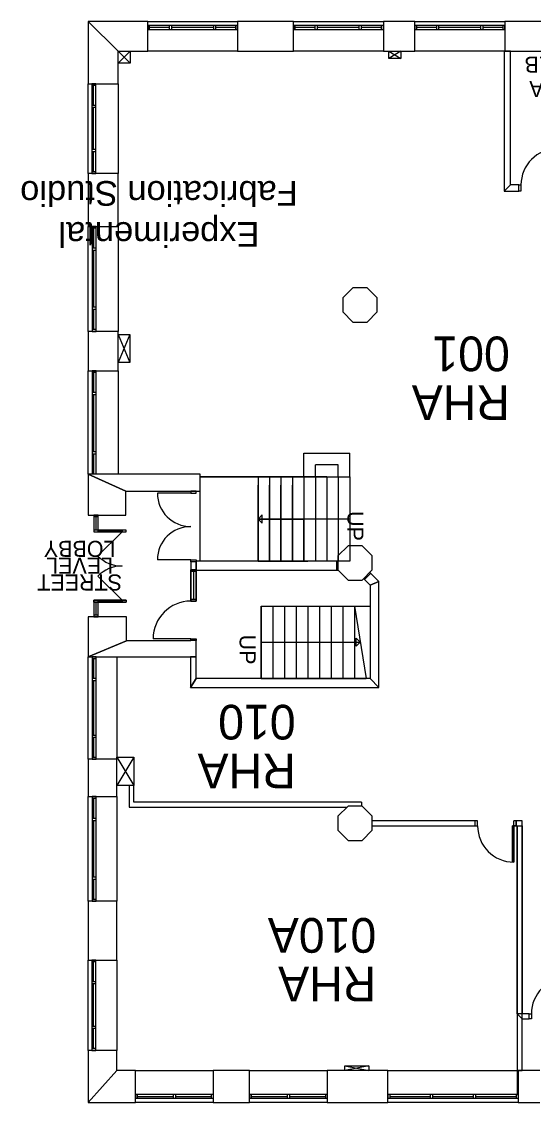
# Model space of a CAD drawing. Header units: inches. Extents: x -41965 to -36325, y -1598 to 214.
# Drawn here: x -41965 to -41459, y -959 to 111 of the extents above; entities that cross this region are included whole.
import ezdxf

# ---------------------------------------------------------------- set-up
doc = ezdxf.new("R2010")
doc.units = ezdxf.units.IN
doc.header["$LTSCALE"] = 86.4
doc.header["$MEASUREMENT"] = 0
for name, color, linetype, lineweight in [('01_Room Tags', 7, 'Continuous', 15), ('BUILDING STRUCTURE', 7, 'Continuous', 18), ('LABELS', 7, 'Continuous', 18)]:
    doc.layers.add(name, color=color, linetype=linetype, lineweight=lineweight)
doc.styles.add('Arial', font='arial.ttf')
doc.styles.add('PDF Arial', font='arial.ttf')

msp = doc.modelspace()

# ---------------------------------------------------------------- linework, layer by layer
at = {"layer": 'BUILDING STRUCTURE', "color": 7, "linetype": 'Continuous', "lineweight": 5}
for p, q in [((-41840.6, 111.3), (-41899.5, 111.3)), ((-41899.5, 111.3), (-41899.5, 49.8)), ((-41899.5, 111.3), (-41899.5, 49.8)), ((-41869.9, 82), (-41899.5, 111.3)), ((-41840.6, 111.3), (-41899.5, 111.3)), ((-41899.5, 111.3), (-41869.9, 82)), ((-41840.6, 82), (-41840.6, 111.3)), ((-41840.6, 111.3), (-41751.6, 111.3)), ((-41840.6, 82), (-41840.6, 111.3)), ((-41751.6, 107.5), (-41840.6, 107.5)), ((-41840.6, 107.5), (-41840.6, 103.5)), ((-41838.8, 103.5), (-41838.8, 107.5)), ((-41819.1, 103.5), (-41819.1, 107.5)), ((-41816.8, 103.5), (-41816.8, 107.5)), ((-41775.3, 103.5), (-41775.3, 107.5)), ((-41773.1, 103.5), (-41773.1, 107.5)), ((-41753.3, 103.5), (-41753.3, 107.5)), ((-41696.4, 111.3), (-41751.6, 111.3)), ((-41751.6, 111.3), (-41751.6, 82)), ((-41696.4, 111.3), (-41751.6, 111.3)), ((-41751.6, 111.3), (-41751.6, 82)), ((-41751.6, 103.5), (-41751.6, 107.5)), ((-41696.4, 82), (-41696.4, 111.3)), ((-41696.4, 111.3), (-41607.4, 111.3)), ((-41696.4, 82), (-41696.4, 111.3)), ((-41607.4, 107.5), (-41696.4, 107.5)), ((-41696.4, 107.5), (-41696.4, 103.5)), ((-41694.7, 103.5), (-41694.7, 107.5)), ((-41674.9, 103.5), (-41674.9, 107.5)), ((-41672.7, 103.5), (-41672.7, 107.5)), ((-41631.2, 103.5), (-41631.2, 107.5)), ((-41628.9, 103.5), (-41628.9, 107.5)), ((-41609.2, 103.5), (-41609.2, 107.5)), ((-41576.1, 111.3), (-41607.4, 111.3)), ((-41607.4, 111.3), (-41607.4, 82)), ((-41576.1, 111.3), (-41607.4, 111.3)), ((-41607.4, 111.3), (-41607.4, 82)), ((-41607.4, 103.5), (-41607.4, 107.5)), ((-41576.1, 82), (-41576.1, 111.3)), ((-41576.1, 111.3), (-41487.1, 111.3)), ((-41576.1, 82), (-41576.1, 111.3)), ((-41487.1, 107.5), (-41576.1, 107.5)), ((-41576.1, 107.5), (-41576.1, 103.5)), ((-41574.4, 103.5), (-41574.4, 107.5)), ((-41554.6, 103.5), (-41554.6, 107.5)), ((-41552.4, 103.5), (-41552.4, 107.5)), ((-41510.9, 103.5), (-41510.9, 107.5)), ((-41508.6, 103.5), (-41508.6, 107.5)), ((-41488.9, 103.5), (-41488.9, 107.5)), ((-41449.8, 111.3), (-41487.1, 111.3)), ((-41487.1, 111.3), (-41487.1, 82)), ((-41449.8, 111.3), (-41487.1, 111.3)), ((-41487.1, 111.3), (-41487.1, 82)), ((-41487.1, 103.5), (-41487.1, 107.5)), ((-41840.6, 103.5), (-41751.6, 103.5)), ((-41838.8, 105.8), (-41819.1, 105.8)), ((-41816.8, 105.8), (-41775.3, 105.8)), ((-41773.1, 105.8), (-41753.3, 105.8)), ((-41696.4, 103.5), (-41607.4, 103.5)), ((-41694.7, 105.8), (-41674.9, 105.8)), ((-41672.7, 105.8), (-41631.2, 105.8)), ((-41628.9, 105.8), (-41609.2, 105.8)), ((-41576.1, 103.5), (-41487.1, 103.5)), ((-41574.4, 105.8), (-41554.6, 105.8)), ((-41552.4, 105.8), (-41510.9, 105.8)), ((-41508.6, 105.8), (-41488.9, 105.8)), ((-41869.9, 82), (-41840.6, 82)), ((-41869.9, 49.8), (-41869.9, 82)), ((-41869.9, 82), (-41857.9, 82)), ((-41869.9, 70), (-41869.9, 82)), ((-41869.9, 82), (-41857.9, 70)), ((-41857.9, 82), (-41869.9, 70)), ((-41869.9, 82), (-41857.9, 82)), ((-41869.9, 70), (-41869.9, 82)), ((-41869.9, 82), (-41857.9, 82)), ((-41869.9, 70), (-41869.9, 82)), ((-41869.9, 49.8), (-41869.9, 82)), ((-41869.9, 82), (-41840.6, 82)), ((-41857.9, 82), (-41857.9, 70)), ((-41857.9, 82), (-41857.9, 70)), ((-41857.9, 82), (-41857.9, 70)), ((-41751.6, 82), (-41840.6, 82)), ((-41751.6, 82), (-41696.4, 82)), ((-41751.6, 82), (-41696.4, 82)), ((-41607.4, 82), (-41696.4, 82)), ((-41607.4, 82), (-41576.1, 82)), ((-41607.4, 82), (-41576.1, 82)), ((-41601.9, 82), (-41590, 82)), ((-41601.9, 74.8), (-41601.9, 82)), ((-41601.9, 82), (-41590, 74.8)), ((-41590, 82), (-41601.9, 74.8)), ((-41601.9, 82), (-41590, 82)), ((-41601.9, 74.8), (-41601.9, 82)), ((-41601.9, 82), (-41590, 82)), ((-41601.9, 74.8), (-41601.9, 82)), ((-41590, 82), (-41590, 74.8)), ((-41590, 82), (-41590, 74.8)), ((-41590, 82), (-41590, 74.8)), ((-41487.1, 82), (-41576.1, 82)), ((-41487.8, 82), (-41487.8, -56.7)), ((-41481.6, 82), (-41487.8, 82)), ((-41487.8, 82), (-41487.8, -56.7)), ((-41481.6, 82), (-41487.8, 82)), ((-41487.1, 82), (-41449.8, 82)), ((-41487.1, 82), (-41449.8, 82)), ((-41481.6, -50.5), (-41481.6, 82)), ((-41481.6, -50.5), (-41481.6, 82)), ((-41857.9, 70), (-41869.9, 70)), ((-41857.9, 70), (-41869.9, 70)), ((-41857.9, 70), (-41869.9, 70)), ((-41590, 74.8), (-41601.9, 74.8)), ((-41590, 74.8), (-41601.9, 74.8)), ((-41590, 74.8), (-41601.9, 74.8)), ((-41899.5, 49.8), (-41869.9, 49.8)), ((-41899.5, -39.2), (-41899.5, 49.8)), ((-41899.5, 49.8), (-41869.9, 49.8)), ((-41892, 49.8), (-41896, 49.8)), ((-41896, 49.8), (-41896, -39.2)), ((-41892, 48.1), (-41896, 48.1)), ((-41894.3, 28.3), (-41894.3, 48.1)), ((-41892, -39.2), (-41892, 49.8)), ((-41869.9, 49.8), (-41869.9, -39.2)), ((-41892, 28.3), (-41896, 28.3)), ((-41892, 26.1), (-41896, 26.1)), ((-41894.3, -15.4), (-41894.3, 26.1)), ((-41892, -15.4), (-41896, -15.4)), ((-41892, -17.7), (-41896, -17.7)), ((-41894.3, -37.4), (-41894.3, -17.7)), ((-41899.5, -39.2), (-41899.5, -91.6)), ((-41869.9, -39.2), (-41899.5, -39.2)), ((-41899.5, -39.2), (-41899.5, -91.6)), ((-41869.9, -39.2), (-41899.5, -39.2)), ((-41892, -37.4), (-41896, -37.4)), ((-41896, -39.2), (-41892, -39.2)), ((-41869.9, -91.6), (-41869.9, -39.2)), ((-41869.9, -91.6), (-41869.9, -39.2)), ((-41481.6, -50.5), (-41487.8, -56.7)), ((-41487.8, -56.7), (-41481.6, -50.5)), ((-41473.2, -50.5), (-41481.6, -50.5)), ((-41473.2, -50.5), (-41481.6, -50.5)), ((-41473.2, -50.5), (-41471.2, -50.5)), ((-41473.2, -56.7), (-41473.2, -50.5)), ((-41473.2, -56.7), (-41473.2, -50.5)), ((-41471.2, -50.5), (-41471.2, -56.7)), ((-41487.8, -56.7), (-41473.2, -56.7)), ((-41487.8, -56.7), (-41473.2, -56.7)), ((-41471.2, -56.7), (-41473.2, -56.7)), ((-41899.5, -91.6), (-41869.9, -91.6)), ((-41899.5, -195.5), (-41899.5, -91.6)), ((-41899.5, -91.6), (-41869.9, -91.6)), ((-41891.7, -91.6), (-41895.7, -91.6)), ((-41895.7, -91.6), (-41895.7, -195.5)), ((-41891.7, -93.3), (-41895.7, -93.3)), ((-41894, -113.1), (-41894, -93.3)), ((-41891.7, -195.5), (-41891.7, -91.6)), ((-41869.9, -91.6), (-41869.9, -195.5)), ((-41891.7, -113.1), (-41895.7, -113.1)), ((-41891.7, -115.3), (-41895.7, -115.3)), ((-41894, -171.7), (-41894, -115.3)), ((-41637.6, -152.3), (-41647.6, -162.2)), ((-41623.5, -152.3), (-41637.6, -152.3)), ((-41613.6, -162.2), (-41623.5, -152.3)), ((-41647.6, -162.2), (-41647.6, -176.3)), ((-41613.6, -176.3), (-41613.6, -162.2)), ((-41891.7, -171.7), (-41895.7, -171.7)), ((-41891.7, -174), (-41895.7, -174)), ((-41894, -193.7), (-41894, -174)), ((-41647.6, -176.3), (-41637.6, -186.3)), ((-41623.5, -186.3), (-41613.6, -176.3)), ((-41637.6, -186.3), (-41623.5, -186.3)), ((-41899.5, -195.5), (-41899.5, -234.6)), ((-41869.9, -195.5), (-41899.5, -195.5)), ((-41899.5, -195.5), (-41899.5, -234.6)), ((-41869.9, -195.5), (-41899.5, -195.5)), ((-41891.7, -193.7), (-41895.7, -193.7)), ((-41895.7, -195.5), (-41891.7, -195.5)), ((-41869.9, -234.6), (-41869.9, -195.5)), ((-41869.9, -234.6), (-41869.9, -195.5)), ((-41869.9, -198.7), (-41858.3, -198.7)), ((-41869.9, -226.5), (-41869.9, -198.7)), ((-41869.9, -198.7), (-41858.3, -226.5)), ((-41858.3, -198.7), (-41869.9, -226.5)), ((-41869.9, -198.7), (-41858.3, -198.7)), ((-41869.9, -226.5), (-41869.9, -198.7)), ((-41869.9, -198.7), (-41858.3, -198.7)), ((-41869.9, -226.5), (-41869.9, -198.7)), ((-41858.3, -198.7), (-41858.3, -226.5)), ((-41858.3, -198.7), (-41858.3, -226.5)), ((-41858.3, -198.7), (-41858.3, -226.5)), ((-41899.5, -234.6), (-41869.9, -234.6)), ((-41899.5, -336.9), (-41899.5, -234.6)), ((-41899.5, -234.6), (-41869.9, -234.6)), ((-41891.7, -234.6), (-41895.7, -234.6)), ((-41895.7, -234.6), (-41895.7, -336.9)), ((-41891.7, -336.9), (-41891.7, -234.6)), ((-41858.3, -226.5), (-41869.9, -226.5)), ((-41858.3, -226.5), (-41869.9, -226.5)), ((-41858.3, -226.5), (-41869.9, -226.5)), ((-41869.9, -234.6), (-41869.9, -336.9)), ((-41891.7, -236.4), (-41895.7, -236.4)), ((-41894, -256.1), (-41894, -236.4)), ((-41891.7, -256.1), (-41895.7, -256.1)), ((-41891.7, -258.4), (-41895.7, -258.4)), ((-41894, -314.8), (-41894, -258.4)), ((-41891.7, -314.8), (-41895.7, -314.8)), ((-41891.7, -317), (-41895.7, -317)), ((-41894, -336.9), (-41894, -317)), ((-41686, -339.5), (-41686, -316.1)), ((-41686, -316.1), (-41640.7, -316.1)), ((-41640.7, -339.5), (-41640.7, -316.1)), ((-41652, -327.8), (-41674.7, -327.8)), ((-41674.7, -339.5), (-41674.7, -327.8)), ((-41652, -339.5), (-41652, -327.8)), ((-41788.8, -336.9), (-41899.5, -336.9)), ((-41899.5, -336.9), (-41899.5, -377.5)), ((-41862.2, -353.8), (-41899.5, -336.9)), ((-41899.5, -336.9), (-41899.5, -377.5)), ((-41788.8, -336.9), (-41899.5, -336.9)), ((-41899.5, -336.9), (-41862.2, -353.8)), ((-41891.7, -336.9), (-41895.7, -336.9)), ((-41788.8, -353.8), (-41788.8, -336.9)), ((-41788.8, -353.8), (-41788.8, -336.9)), ((-41731.4, -339.5), (-41788.8, -339.5)), ((-41788.8, -423.3), (-41788.8, -339.5)), ((-41788.8, -339.5), (-41640.7, -339.5)), ((-41663.4, -339.5), (-41731.4, -339.5)), ((-41731.4, -339.5), (-41731.4, -423.3)), ((-41720, -339.5), (-41720, -423.3)), ((-41708.7, -339.5), (-41708.7, -423.3)), ((-41697.4, -339.5), (-41697.4, -423.3)), ((-41686, -339.5), (-41686, -423.3)), ((-41674.7, -339.5), (-41674.7, -423.3)), ((-41663.4, -339.5), (-41663.4, -423.3)), ((-41652, -339.5), (-41652, -423.3)), ((-41640.7, -339.5), (-41640.7, -423.3)), ((-41640.7, -339.5), (-41640.7, -423.3)), ((-41731.4, -423.3), (-41731.4, -348)), ((-41720, -423.3), (-41720, -348)), ((-41708.7, -423.3), (-41708.7, -348)), ((-41697.4, -423.3), (-41697.4, -348)), ((-41862.2, -353.8), (-41798, -353.8)), ((-41862.2, -377.5), (-41862.2, -353.8)), ((-41862.2, -377.5), (-41862.2, -353.8)), ((-41862.2, -353.8), (-41788.8, -353.8)), ((-41798, -355.8), (-41831, -355.8)), ((-41798, -353.8), (-41798, -355.8)), ((-41792.5, -353.8), (-41798, -353.8)), ((-41798, -355.8), (-41792.5, -355.8)), ((-41792.5, -355.8), (-41792.5, -353.8)), ((-41792.5, -353.8), (-41788.8, -353.8)), ((-41899.5, -377.5), (-41862.2, -377.5)), ((-41899.5, -377.5), (-41862.2, -377.5)), ((-41889.8, -377.5), (-41893.8, -377.5)), ((-41893.8, -377.5), (-41893.8, -394)), ((-41889.8, -377.5), (-41893.8, -377.5)), ((-41893.8, -377.5), (-41893.8, -394)), ((-41889.8, -379.3), (-41893.8, -379.3)), ((-41891.8, -392.3), (-41891.8, -379.3)), ((-41889.8, -394), (-41889.8, -377.5)), ((-41889.8, -394), (-41889.8, -377.5)), ((-41727.4, -377.4), (-41731.4, -381.4)), ((-41727.4, -377.4), (-41731.4, -381.4)), ((-41731.4, -381.4), (-41686, -381.4)), ((-41640.7, -381.4), (-41731.4, -381.4)), ((-41731.4, -381.4), (-41727.4, -385.4)), ((-41731.4, -381.4), (-41727.4, -385.4)), ((-41727.4, -385.4), (-41727.4, -377.4)), ((-41727.4, -385.4), (-41727.4, -377.4)), ((-41686, -423.3), (-41686, -381.4)), ((-41862, -392.3), (-41893.8, -392.3)), ((-41862, -392.3), (-41893.8, -392.3)), ((-41893.8, -392.3), (-41893.8, -394)), ((-41889.8, -392.3), (-41893.8, -392.3)), ((-41893.8, -394), (-41862, -394)), ((-41893.8, -394), (-41862, -394)), ((-41893.8, -394), (-41889.8, -394)), ((-41866, -394), (-41890, -418)), ((-41889.8, -392.3), (-41889.8, -394)), ((-41866, -393.1), (-41889.8, -393.1)), ((-41866, -392.3), (-41866, -394)), ((-41862, -392.3), (-41866, -392.3)), ((-41866, -392.3), (-41866, -394)), ((-41866, -394), (-41862, -394)), ((-41862, -394), (-41862, -392.3)), ((-41862, -394), (-41862, -392.3)), ((-41642.3, -407.8), (-41652.3, -417.7)), ((-41628.2, -407.8), (-41642.3, -407.8)), ((-41618.3, -417.7), (-41628.2, -407.8)), ((-41798, -421.9), (-41831, -421.9)), ((-41798, -423.9), (-41798, -421.9)), ((-41798, -421.9), (-41792.5, -421.9)), ((-41798, -423.9), (-41798, -431.6)), ((-41792.5, -423.9), (-41798, -423.9)), ((-41792.5, -423.9), (-41798, -423.9)), ((-41798, -423.9), (-41798, -431.6)), ((-41792.5, -421.9), (-41792.5, -423.9)), ((-41653.4, -423.3), (-41792.5, -423.3)), ((-41792.5, -423.3), (-41792.5, -432)), ((-41653.5, -423.3), (-41792.5, -423.3)), ((-41792.5, -431.6), (-41792.5, -423.9)), ((-41640.7, -423.3), (-41788.8, -423.3)), ((-41731.4, -423.3), (-41682, -423.3)), ((-41640.7, -423.3), (-41731.4, -423.3)), ((-41653.5, -432), (-41653.5, -423.3)), ((-41652.3, -417.7), (-41652.3, -431.8)), ((-41618.3, -431.8), (-41618.3, -417.7)), ((-41866, -461.9), (-41890, -437.9)), ((-41792.5, -431.6), (-41798, -431.6)), ((-41798, -431.6), (-41798, -462.7)), ((-41798, -462.7), (-41798, -431.6)), ((-41798, -431.6), (-41792.5, -431.6)), ((-41798, -431.6), (-41792.5, -431.6)), ((-41792.5, -433.4), (-41798, -433.4)), ((-41795.2, -433.4), (-41795.2, -461)), ((-41792.5, -462.7), (-41792.5, -431.6)), ((-41792.5, -431.6), (-41792.5, -462.7)), ((-41792.5, -432), (-41652, -432)), ((-41792.5, -432), (-41653.5, -432)), ((-41652.3, -431.8), (-41642.3, -441.8)), ((-41628.2, -441.8), (-41618.3, -431.8)), ((-41619.8, -435.1), (-41626, -441.3)), ((-41611.7, -443.2), (-41620.7, -434.2)), ((-41642.3, -441.8), (-41628.2, -441.8)), ((-41626.9, -440.4), (-41620.4, -446.9)), ((-41620.4, -446.9), (-41611.7, -443.2)), ((-41611.7, -443.2), (-41620.4, -446.9)), ((-41620.4, -446.9), (-41620.4, -539.3)), ((-41620.4, -446.9), (-41620.4, -539.3)), ((-41611.7, -548.4), (-41611.7, -443.2)), ((-41611.7, -548.4), (-41611.7, -443.2)), ((-41862, -461.9), (-41893.8, -461.9)), ((-41893.8, -461.9), (-41862, -461.9)), ((-41893.8, -463.6), (-41893.8, -461.9)), ((-41893.8, -461.9), (-41893.8, -478.4)), ((-41889.8, -461.9), (-41893.8, -461.9)), ((-41893.8, -461.9), (-41893.8, -478.4)), ((-41893.8, -463.6), (-41862, -463.6)), ((-41862, -463.6), (-41893.8, -463.6)), ((-41889.8, -463.6), (-41893.8, -463.6)), ((-41891.8, -476.6), (-41891.8, -463.6)), ((-41889.8, -461.9), (-41889.8, -463.6)), ((-41889.8, -478.4), (-41889.8, -461.9)), ((-41889.8, -478.4), (-41889.8, -461.9)), ((-41889.8, -462.8), (-41866, -462.8)), ((-41866, -461.9), (-41866, -463.6)), ((-41866, -463.6), (-41866, -461.9)), ((-41866, -461.9), (-41862, -461.9)), ((-41862, -463.6), (-41866, -463.6)), ((-41862, -461.9), (-41862, -463.6)), ((-41862, -461.9), (-41862, -463.6)), ((-41792.5, -461), (-41798, -461)), ((-41798, -461), (-41798, -462.7)), ((-41792.5, -461), (-41798, -461)), ((-41792.5, -462.7), (-41798, -462.7)), ((-41798, -462.7), (-41792.5, -462.7)), ((-41792.5, -462.7), (-41792.5, -461)), ((-41728.3, -467.6), (-41728.3, -539.3)), ((-41728.3, -467.6), (-41636, -467.6)), ((-41728.3, -539.3), (-41728.3, -467.6)), ((-41728.3, -467.6), (-41620.4, -467.6)), ((-41716.8, -467.6), (-41716.8, -539.3)), ((-41705.2, -467.6), (-41705.2, -539.3)), ((-41693.7, -467.6), (-41693.7, -539.3)), ((-41682.2, -467.6), (-41682.2, -539.3)), ((-41670.6, -467.6), (-41670.6, -539.3)), ((-41659.1, -467.6), (-41659.1, -539.3)), ((-41647.6, -467.6), (-41647.6, -539.3)), ((-41636, -467.6), (-41636, -539.3)), ((-41636, -467.6), (-41624.5, -539.3)), ((-41620.4, -467.6), (-41620.4, -539.3)), ((-41861.6, -478.4), (-41899.5, -478.4)), ((-41899.5, -478.4), (-41899.5, -518)), ((-41861.6, -478.4), (-41899.5, -478.4)), ((-41899.5, -478.4), (-41899.5, -518)), ((-41889.8, -476.6), (-41893.8, -476.6)), ((-41893.8, -478.4), (-41889.8, -478.4)), ((-41893.8, -478.4), (-41889.8, -478.4)), ((-41861.6, -502.2), (-41861.6, -478.4)), ((-41861.6, -502.2), (-41861.6, -478.4)), ((-41899.5, -518), (-41861.6, -502.2)), ((-41861.6, -502.2), (-41899.5, -518)), ((-41798, -502.2), (-41861.6, -502.2)), ((-41798, -502.2), (-41861.6, -502.2)), ((-41798, -500), (-41835.3, -500)), ((-41798, -501.7), (-41798, -500)), ((-41798, -500), (-41792.5, -500)), ((-41798, -501.7), (-41798, -502.2)), ((-41792.5, -501.7), (-41798, -501.7)), ((-41792.5, -501.7), (-41798, -501.7)), ((-41798, -501.7), (-41798, -502.2)), ((-41792.5, -500), (-41792.5, -501.7)), ((-41792.5, -518), (-41792.5, -501.7)), ((-41792.5, -518), (-41792.5, -501.7)), ((-41634.2, -507.4), (-41634.2, -499.5)), ((-41634.2, -499.5), (-41630.3, -503.5)), ((-41728.3, -503.5), (-41630.3, -503.5)), ((-41630.3, -503.5), (-41634.2, -507.4)), ((-41899.5, -518), (-41798.3, -518)), ((-41899.5, -619.4), (-41899.5, -518)), ((-41899.5, -518), (-41792.5, -518)), ((-41891.7, -518), (-41895.7, -518)), ((-41895.7, -518), (-41895.7, -619.4)), ((-41891.7, -519.8), (-41895.7, -519.8)), ((-41894, -539.5), (-41894, -519.8)), ((-41891.7, -619.4), (-41891.7, -518)), ((-41871.1, -518), (-41871.1, -619.4)), ((-41798.3, -518), (-41798.3, -548.4)), ((-41792.5, -518), (-41798.3, -518)), ((-41798.3, -518), (-41798.3, -548.4)), ((-41792.5, -539.3), (-41792.5, -518)), ((-41792.5, -539.3), (-41792.5, -518)), ((-41891.7, -539.5), (-41895.7, -539.5)), ((-41891.7, -541.8), (-41895.7, -541.8)), ((-41894, -539.5), (-41894, -539.3)), ((-41894, -595.7), (-41894, -541.8)), ((-41798.3, -548.4), (-41792.5, -539.3)), ((-41792.5, -539.3), (-41798.3, -548.4)), ((-41620.4, -539.3), (-41792.5, -539.3)), ((-41620.4, -539.3), (-41792.5, -539.3)), ((-41728.3, -539.3), (-41624.5, -539.3)), ((-41620.4, -539.3), (-41728.3, -539.3)), ((-41611.7, -548.4), (-41620.4, -539.3)), ((-41620.4, -539.3), (-41611.7, -548.4)), ((-41798.3, -548.4), (-41611.7, -548.4)), ((-41798.3, -548.4), (-41611.7, -548.4)), ((-41891.7, -595.7), (-41895.7, -595.7)), ((-41891.7, -597.9), (-41895.7, -597.9)), ((-41894, -617.7), (-41894, -597.9)), ((-41899.5, -619.4), (-41899.5, -656.4)), ((-41871.1, -619.4), (-41899.5, -619.4)), ((-41899.5, -619.4), (-41899.5, -656.4)), ((-41871.1, -619.4), (-41899.5, -619.4)), ((-41891.7, -617.7), (-41895.7, -617.7)), ((-41895.7, -619.4), (-41891.7, -619.4)), ((-41871.1, -617.2), (-41854.2, -617.2)), ((-41871.1, -645.5), (-41871.1, -617.2)), ((-41871.1, -617.2), (-41854.2, -645.5)), ((-41854.2, -617.2), (-41871.1, -645.5)), ((-41871.1, -617.2), (-41854.2, -617.2)), ((-41871.1, -645.5), (-41871.1, -617.2)), ((-41871.1, -617.2), (-41854.2, -617.2)), ((-41871.1, -645.5), (-41871.1, -617.2)), ((-41871.1, -656.4), (-41871.1, -619.4)), ((-41871.1, -656.4), (-41871.1, -619.4)), ((-41854.2, -617.2), (-41854.2, -645.5)), ((-41854.2, -617.2), (-41854.2, -645.5)), ((-41854.2, -617.2), (-41854.2, -645.5)), ((-41854.2, -645.5), (-41871.1, -645.5)), ((-41854.2, -645.5), (-41871.1, -645.5)), ((-41854.2, -645.5), (-41871.1, -645.5)), ((-41858.9, -645.5), (-41858.9, -666.7)), ((-41854.2, -662), (-41854.2, -645.5)), ((-41899.5, -656.4), (-41871.1, -656.4)), ((-41899.5, -759.8), (-41899.5, -656.4)), ((-41899.5, -656.4), (-41871.1, -656.4)), ((-41891.7, -656.4), (-41895.7, -656.4)), ((-41895.7, -656.4), (-41895.7, -759.8)), ((-41891.7, -658.2), (-41895.7, -658.2)), ((-41894, -677.9), (-41894, -658.2)), ((-41891.7, -759.8), (-41891.7, -656.4)), ((-41871.1, -656.4), (-41871.1, -759.8)), ((-41628.9, -662), (-41854.2, -662)), ((-41858.9, -666.7), (-41643.3, -666.7)), ((-41642.3, -665.7), (-41652.3, -675.6)), ((-41628.2, -665.7), (-41642.3, -665.7)), ((-41618.3, -675.6), (-41628.2, -665.7)), ((-41891.7, -677.9), (-41895.7, -677.9)), ((-41891.7, -680.2), (-41895.7, -680.2)), ((-41894, -736.1), (-41894, -680.2)), ((-41652.3, -675.6), (-41652.3, -689.7)), ((-41618.3, -689.7), (-41618.3, -675.6)), ((-41514.1, -680.5), (-41618.3, -680.5)), ((-41516.5, -685.2), (-41516.5, -680.5)), ((-41516.5, -685.2), (-41516.5, -681.2)), ((-41514.1, -685.2), (-41514.1, -680.5)), ((-41470.1, -680.5), (-41478.1, -680.5)), ((-41478.1, -685.2), (-41478.1, -680.5)), ((-41475.8, -685.2), (-41475.8, -680.5)), ((-41475.8, -685.2), (-41475.8, -681.2)), ((-41470.1, -927.7), (-41470.1, -680.5)), ((-41652.3, -689.7), (-41642.3, -699.7)), ((-41628.2, -699.7), (-41618.3, -689.7)), ((-41618.3, -685.2), (-41514.1, -685.2)), ((-41516.5, -685.2), (-41514.1, -685.2)), ((-41479.7, -685.2), (-41479.7, -721.2)), ((-41478.1, -685.2), (-41479.7, -685.2)), ((-41478.1, -685.2), (-41474.8, -685.2)), ((-41475.8, -685.2), (-41478.1, -685.2)), ((-41478.1, -685.2), (-41478.1, -721.2)), ((-41474.8, -685.2), (-41474.8, -927.7)), ((-41642.3, -699.7), (-41628.2, -699.7)), ((-41478.1, -721.2), (-41479.7, -721.2)), ((-41891.7, -736.1), (-41895.7, -736.1)), ((-41891.7, -738.3), (-41895.7, -738.3)), ((-41894, -758.1), (-41894, -738.3)), ((-41899.5, -759.8), (-41899.5, -818.2)), ((-41871.1, -759.8), (-41899.5, -759.8)), ((-41899.5, -759.8), (-41899.5, -818.2)), ((-41871.1, -759.8), (-41899.5, -759.8)), ((-41891.7, -758.1), (-41895.7, -758.1)), ((-41895.7, -759.8), (-41891.7, -759.8)), ((-41871.1, -818.2), (-41871.1, -759.8)), ((-41871.1, -818.2), (-41871.1, -759.8)), ((-41899.5, -818.2), (-41871.1, -818.2)), ((-41899.5, -907.7), (-41899.5, -818.2)), ((-41899.5, -818.2), (-41871.1, -818.2)), ((-41892, -818.2), (-41896, -818.2)), ((-41896, -818.2), (-41896, -907.7)), ((-41892, -819.9), (-41896, -819.9)), ((-41894.3, -839.7), (-41894.3, -819.9)), ((-41892, -907.7), (-41892, -818.2)), ((-41871.1, -818.2), (-41871.1, -907.7)), ((-41892, -839.7), (-41896, -839.7)), ((-41892, -841.9), (-41896, -841.9)), ((-41894.3, -883.9), (-41894.3, -841.9)), ((-41474.8, -871.6), (-41474.8, -927.7)), ((-41462.9, -871.6), (-41474.8, -871.6)), ((-41462.9, -871.6), (-41474.8, -871.6)), ((-41474.8, -871.6), (-41470.1, -876.3)), ((-41470.1, -876.3), (-41474.8, -871.6)), ((-41474.8, -871.6), (-41474.8, -927.7)), ((-41470.1, -927.7), (-41470.1, -876.3)), ((-41470.1, -876.3), (-41462.9, -876.3)), ((-41470.1, -876.3), (-41462.9, -876.3)), ((-41470.1, -927.7), (-41470.1, -876.3)), ((-41462.9, -871.6), (-41460.9, -871.6)), ((-41462.9, -876.3), (-41462.9, -871.6)), ((-41462.9, -876.3), (-41462.9, -871.6)), ((-41460.9, -876.3), (-41462.9, -876.3)), ((-41460.9, -871.6), (-41460.9, -876.3)), ((-41892, -883.9), (-41896, -883.9)), ((-41892, -886.2), (-41896, -886.2)), ((-41894.3, -905.9), (-41894.3, -886.2)), ((-41899.5, -907.7), (-41899.5, -959.2)), ((-41871.1, -907.7), (-41899.5, -907.7)), ((-41899.5, -907.7), (-41899.5, -959.2)), ((-41871.1, -907.7), (-41899.5, -907.7)), ((-41892, -905.9), (-41896, -905.9)), ((-41896, -907.7), (-41892, -907.7)), ((-41871.1, -927.7), (-41871.1, -907.7)), ((-41871.1, -927.7), (-41871.1, -907.7)), ((-41899.5, -959.2), (-41871.1, -927.7)), ((-41871.1, -927.7), (-41899.5, -959.2)), ((-41852.8, -927.7), (-41871.1, -927.7)), ((-41852.8, -927.7), (-41871.1, -927.7)), ((-41852.8, -959.2), (-41852.8, -927.7)), ((-41852.8, -927.7), (-41775.9, -927.7)), ((-41852.8, -959.2), (-41852.8, -927.7)), ((-41739.9, -927.7), (-41775.9, -927.7)), ((-41775.9, -927.7), (-41775.9, -959.2)), ((-41739.9, -927.7), (-41775.9, -927.7)), ((-41775.9, -927.7), (-41775.9, -959.2)), ((-41739.9, -959.2), (-41739.9, -927.7)), ((-41739.9, -927.7), (-41663, -927.7)), ((-41739.9, -959.2), (-41739.9, -927.7)), ((-41602.8, -927.7), (-41663, -927.7)), ((-41663, -927.7), (-41663, -959.2)), ((-41602.8, -927.7), (-41663, -927.7)), ((-41663, -927.7), (-41663, -959.2)), ((-41645.6, -922.9), (-41621.7, -922.9)), ((-41645.6, -927.7), (-41645.6, -922.9)), ((-41645.6, -922.9), (-41621.7, -927.7)), ((-41621.7, -922.9), (-41645.6, -927.7)), ((-41645.6, -922.9), (-41621.7, -922.9)), ((-41645.6, -927.7), (-41645.6, -922.9)), ((-41645.6, -922.9), (-41621.7, -922.9)), ((-41645.6, -927.7), (-41645.6, -922.9)), ((-41621.7, -927.7), (-41645.6, -927.7)), ((-41621.7, -927.7), (-41645.6, -927.7)), ((-41621.7, -927.7), (-41645.6, -927.7)), ((-41621.7, -922.9), (-41621.7, -927.7)), ((-41621.7, -922.9), (-41621.7, -927.7)), ((-41621.7, -922.9), (-41621.7, -927.7)), ((-41602.8, -959.2), (-41602.8, -927.7)), ((-41602.8, -927.7), (-41474.8, -927.7)), ((-41602.8, -959.2), (-41602.8, -927.7)), ((-41474.8, -927.7), (-41474.8, -951.5)), ((-41474.1, -927.7), (-41474.8, -927.7)), ((-41474.8, -927.7), (-41474.8, -951.5)), ((-41474.8, -927.7), (-41470.1, -927.7)), ((-41474.1, -927.7), (-41470.1, -927.7)), ((-41452.5, -927.7), (-41474.1, -927.7)), ((-41474.1, -951.5), (-41474.1, -927.7)), ((-41452.5, -927.7), (-41474.1, -927.7)), ((-41474.1, -927.7), (-41474.1, -959.2)), ((-41852.8, -951.5), (-41852.8, -955.4)), ((-41775.9, -951.5), (-41852.8, -951.5)), ((-41851, -951.5), (-41851, -955.4)), ((-41815.5, -951.5), (-41815.5, -955.4)), ((-41813.2, -951.5), (-41813.2, -955.4)), ((-41777.7, -951.5), (-41777.7, -955.4)), ((-41775.9, -951.5), (-41775.9, -955.4)), ((-41739.9, -951.5), (-41739.9, -955.4)), ((-41663, -951.5), (-41739.9, -951.5)), ((-41738.2, -951.5), (-41738.2, -955.4)), ((-41702.6, -951.5), (-41702.6, -955.4)), ((-41700.4, -951.5), (-41700.4, -955.4)), ((-41664.8, -951.5), (-41664.8, -955.4)), ((-41663, -951.5), (-41663, -955.4)), ((-41602.8, -951.5), (-41602.8, -955.4)), ((-41474.1, -951.5), (-41602.8, -951.5)), ((-41601.1, -951.5), (-41601.1, -955.4)), ((-41560.9, -951.5), (-41560.9, -955.4)), ((-41558.6, -951.5), (-41558.6, -955.4)), ((-41518.4, -951.5), (-41518.4, -955.4)), ((-41516.1, -951.5), (-41516.1, -955.4)), ((-41475.8, -951.5), (-41475.8, -955.4)), ((-41474.8, -951.5), (-41474.1, -951.5)), ((-41474.8, -951.5), (-41474.1, -951.5)), ((-41474.1, -951.5), (-41474.1, -959.2)), ((-41474.1, -951.5), (-41474.1, -955.4)), ((-41899.5, -959.2), (-41852.8, -959.2)), ((-41899.5, -959.2), (-41852.8, -959.2)), ((-41775.9, -955.4), (-41852.8, -955.4)), ((-41775.9, -959.2), (-41852.8, -959.2)), ((-41815.5, -953.8), (-41851, -953.8)), ((-41777.7, -953.8), (-41813.2, -953.8)), ((-41775.9, -959.2), (-41739.9, -959.2)), ((-41775.9, -959.2), (-41739.9, -959.2)), ((-41663, -955.4), (-41739.9, -955.4)), ((-41663, -959.2), (-41739.9, -959.2)), ((-41702.6, -953.8), (-41738.2, -953.8)), ((-41664.8, -953.8), (-41700.4, -953.8)), ((-41663, -959.2), (-41602.8, -959.2)), ((-41663, -959.2), (-41602.8, -959.2)), ((-41474.1, -955.4), (-41602.8, -955.4)), ((-41474.1, -959.2), (-41602.8, -959.2)), ((-41560.9, -953.8), (-41601.1, -953.8)), ((-41518.4, -953.8), (-41558.6, -953.8)), ((-41475.8, -953.8), (-41516.1, -953.8)), ((-41474.1, -959.2), (-41452.5, -959.2)), ((-41474.1, -959.2), (-41452.5, -959.2))]:
    msp.add_line(p, q, dxfattribs=at)
at = {"layer": 'BUILDING STRUCTURE', "linetype": 'Continuous', "lineweight": 0}
for p, q in [((-41637.6, -152.3), (-41647.6, -162.2)), ((-41623.5, -152.3), (-41637.6, -152.3)), ((-41613.6, -162.2), (-41623.5, -152.3)), ((-41647.6, -162.2), (-41647.6, -176.3)), ((-41613.6, -176.3), (-41613.6, -162.2)), ((-41647.6, -176.3), (-41637.6, -186.3)), ((-41623.5, -186.3), (-41613.6, -176.3)), ((-41637.6, -186.3), (-41623.5, -186.3)), ((-41642.3, -407.8), (-41652.3, -417.7)), ((-41628.2, -407.8), (-41642.3, -407.8)), ((-41618.3, -417.7), (-41628.2, -407.8)), ((-41652.3, -417.7), (-41652.3, -431.8)), ((-41618.3, -431.8), (-41618.3, -417.7)), ((-41652.3, -431.8), (-41642.3, -441.8)), ((-41628.2, -441.8), (-41618.3, -431.8)), ((-41642.3, -441.8), (-41628.2, -441.8)), ((-41628.9, -662), (-41628.9, -665.7)), ((-41642.3, -665.7), (-41652.3, -675.6)), ((-41628.2, -665.7), (-41642.3, -665.7)), ((-41618.3, -675.6), (-41628.2, -665.7)), ((-41652.3, -675.6), (-41652.3, -689.7)), ((-41618.3, -689.7), (-41618.3, -675.6)), ((-41470.1, -680.5), (-41475.8, -680.5)), ((-41475.8, -680.5), (-41475.8, -685.2)), ((-41470.1, -685.2), (-41470.1, -680.5)), ((-41652.3, -689.7), (-41642.3, -699.7)), ((-41628.2, -699.7), (-41618.3, -689.7)), ((-41475.8, -685.2), (-41470.1, -685.2)), ((-41474.8, -685.2), (-41470.1, -685.2)), ((-41474.8, -871.6), (-41474.8, -685.2)), ((-41470.1, -685.2), (-41470.1, -871.6)), ((-41642.3, -699.7), (-41628.2, -699.7)), ((-41470.1, -871.6), (-41474.8, -871.6))]:
    msp.add_line(p, q, dxfattribs=at)
at = {"layer": 'BUILDING STRUCTURE', "color": 7, "linetype": 'Continuous', "lineweight": 5}
msp.add_lwpolyline([(-41478.1, -721.2), (-41479.7, -721.2), (-41479.7, -685.2), (-41478.1, -685.2)], close=True, dxfattribs=at)
for centre, radius, start, end in [((-41435.4, -50.5), 35.8, 90, 180), ((-41798, -355.8), 33.1, 180, 270), ((-41798, -421.9), 33.1, 90, 180), ((-41866, -394), 34, 225, 270), ((-41866, -461.9), 34, 90, 135), ((-41798, -500), 37.3, 90, 180), ((-41478.1, -685.2), 36, 180, 270), ((-41425.1, -871.6), 35.8, 90, 180)]:
    msp.add_arc(centre, radius, start, end, dxfattribs=at)

# ---------------------------------------------------------------- texts
at = {"layer": '01_Room Tags', "lineweight": 5, "transparency": 33554536, "insert": (-41692.1, -46.3), "char_height": 24.403, "attachment_point": 7, "rotation": 180, "style": 'PDF Arial'}
msp.add_mtext('\\pxqc;Experimental \\PFabrication Studio', dxfattribs=at)
at = {"layer": 'LABELS', "color": 7, "lineweight": 0, "style": 'Arial'}
for s, insert, char_height, attachment_point, rotation, line_spacing_factor in [('{\\fGotham Book|b0|i0|c0|p2;RHA\\P001B}', (-41418, 56.7), 15.914, 4, 180, 0.910542), ('{\\fGotham Book|b0|i0|c0|p2;RHA\\P\\P001}', (-41482.2, -241.7), 34.375, 4, 180, 0.421547), ('{\\fGotham Book|b0|i0|c0|p2;UP}', (-41643.2, -373.5), 15.914, 7, 270, 0.504312), ('{\\fGotham Book|b0|i0|c0|p2;STREET\\PLEVEL\\PLOBBY}', (-41908, -427.5), 15.914, 5, 180, 0.627985), ('{\\fGotham Book|b0|i0|c0|p2;UP}', (-41749.9, -495.9), 15.914, 7, 270, 0.504312), ('{\\fGotham Book|b0|i0|c0|p2;RHA\\P\\P010}', (-41694.2, -606.5), 34.375, 4, 180, 0.421547), ('{\\fGotham Book|b0|i0|c0|p2;RHA\\P\\P010A}', (-41614.4, -817.7), 34.375, 4, 180, 0.421547)]:
    msp.add_mtext(s, dxfattribs=dict(at, insert=insert, char_height=char_height, attachment_point=attachment_point, rotation=rotation, line_spacing_factor=line_spacing_factor))

doc.saveas('drawing.dxf')
